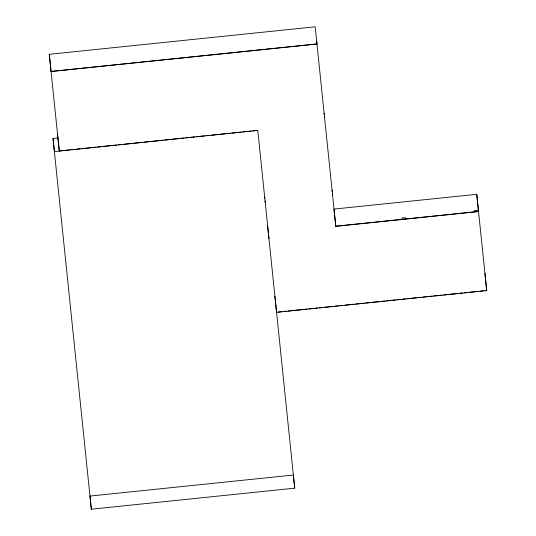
<?xml version="1.0" encoding="UTF-8"?>
<svg xmlns="http://www.w3.org/2000/svg" width="536" height="536" viewBox="0 0 536 536"><rect width="100%" height="100%" fill="white"/><g stroke="black" fill="none" stroke-linecap="round" stroke-linejoin="round"><path stroke-width="0.8" d="M49.279 54.303L315.168 26.8L316.984 44.053L51.088 71.556L49.279 54.303L59.302 151.092L57.486 133.833M51.074 71.395L316.964 43.892M53.031 138.469L54.411 151.594L257.783 130.395L294.72 488.162L91.328 509.2L53.031 138.469L57.922 137.96M59.282 150.924L70.082 149.805M71.744 149.638L75.06 149.289M76.722 149.122L80.045 148.78M81.707 148.606L95.823 147.145M97.485 146.971L100.808 146.63M102.47 146.455L116.587 144.995M118.248 144.827L121.572 144.479M123.233 144.311L132.372 143.367M134.034 143.192L142.335 142.335M143.996 142.161L158.12 140.7M159.775 140.532L163.098 140.184M164.76 140.017L168.083 139.668M169.745 139.501L178.883 138.556M180.538 138.382L183.861 138.04M185.523 137.866L188.846 137.524M190.508 137.35L194.662 136.921M196.323 136.747L204.625 135.889M206.286 135.722L209.61 135.374M211.271 135.206L225.388 133.745M227.05 133.571L230.373 133.23M232.034 133.055L241.173 132.111M242.835 131.936L251.136 131.079M252.798 130.911L256.952 130.476M476.752 194.32L333.988 209.087L335.797 226.339L478.561 211.573L476.752 194.32L486.722 290.619L276.569 312.361L274.881 296.234M478.413 210.119L474.28 210.548L474.414 211.834M335.784 226.172L478.548 211.412M278.197 312.026L281.5 311.684M283.149 311.51L286.445 311.168M288.093 311.001L292.214 310.572M293.862 310.404L302.11 309.553M303.758 309.379L307.054 309.038M308.709 308.87L317.774 307.932M319.423 307.758L322.726 307.416M324.374 307.249L333.439 306.311M335.094 306.136L338.39 305.795M340.038 305.627L342.531 305.54M344.996 305.111L354.115 304.173M355.77 303.999L359.087 303.657M360.741 303.483L364.058 303.142M365.713 302.974L369.86 302.545M371.515 302.371L379.803 301.513M381.458 301.346L384.774 300.998M386.436 300.83L395.548 299.885M397.21 299.711L400.519 299.369M402.181 299.202L405.491 298.86M407.152 298.686L416.264 297.741M417.926 297.574L421.236 297.225M422.897 297.058L426.214 296.716M427.869 296.542L432.009 296.113M433.671 295.946L441.959 295.088M443.614 294.914L446.93 294.572M448.585 294.398L457.704 293.46M459.359 293.286L462.675 292.944M464.33 292.77L467.647 292.428M469.302 292.254L478.42 291.316M480.075 291.142L483.392 290.8M485.047 290.626L486.708 290.458M484.913 273.367L486.722 290.619M476.363 210.326L476.504 211.62M405.424 218.969L405.29 217.683L402.02 218.018L402.154 219.311M324.119 113.23L324.253 114.523M324.441 116.325L324.575 117.619M332.059 190.146L332.199 191.439M332.461 194.019L332.595 195.312M264.67 197.121L264.804 198.414M265.065 200.987L265.206 202.28M267.585 225.602L268.965 238.728M294.72 488.162L293.339 475.037L89.948 496.068L91.328 509.2M316.682 41.239L335.797 226.339"/></g></svg>
